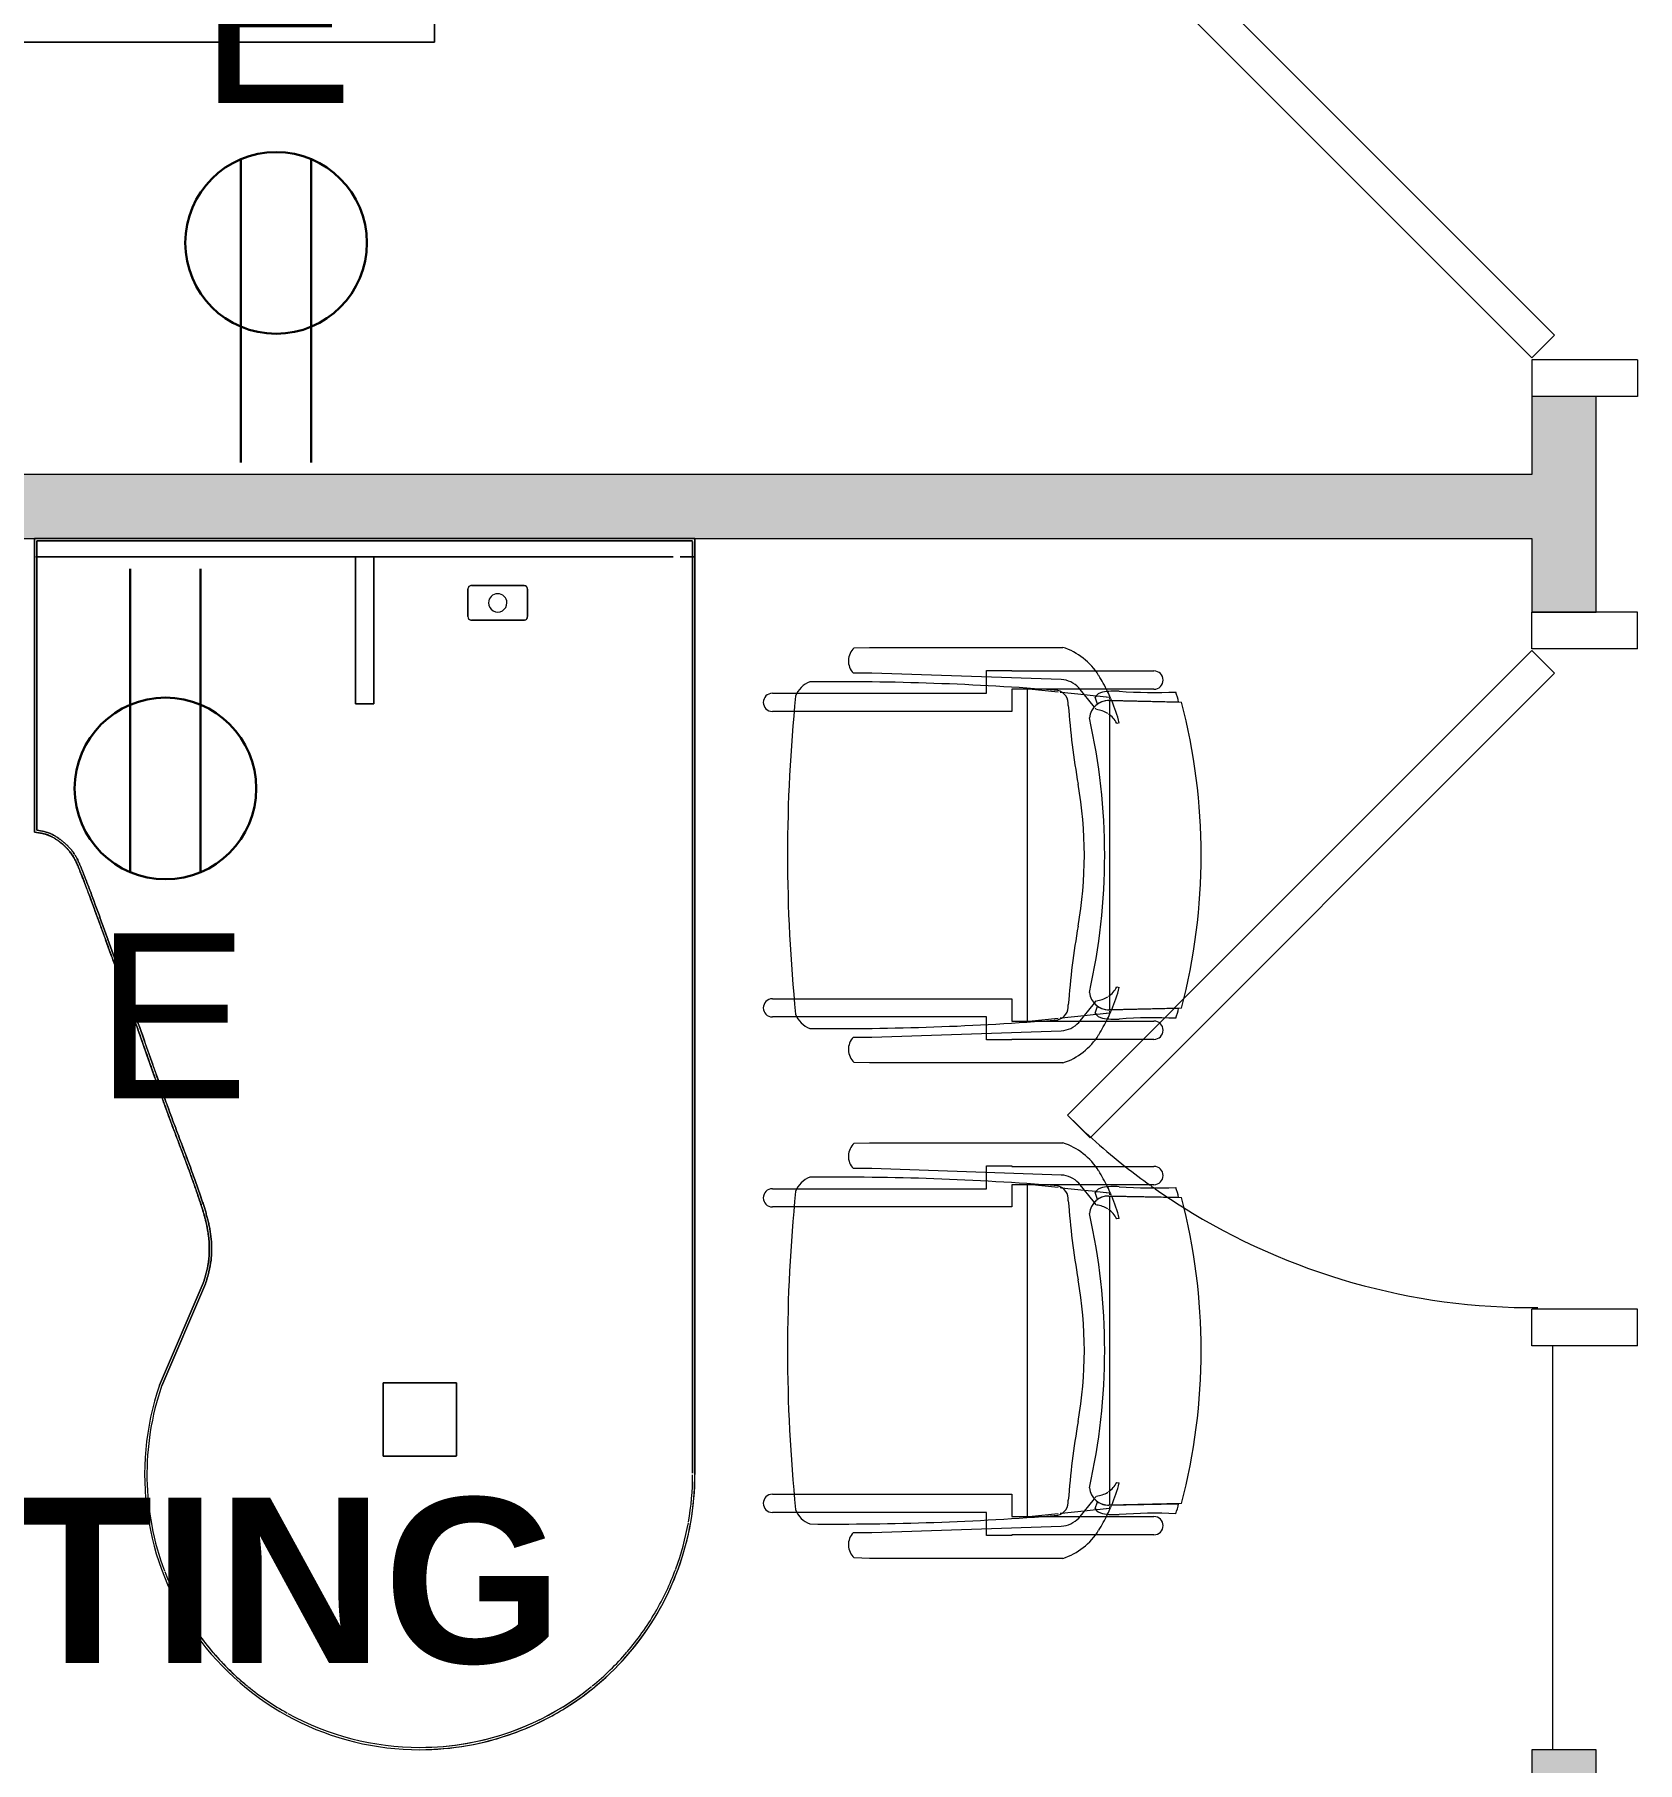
# Model space of a CAD drawing. Header units: inches. Extents: x 385 to 2249, y -1773 to -36.
# Drawn here: x 477.3 to 564.7, y -651.1 to -556.9 of the extents above; entities that cross this region are included whole.
import ezdxf

# ---------------------------------------------------------------- set-up
doc = ezdxf.new("R2010")
doc.units = ezdxf.units.IN
doc.header["$MEASUREMENT"] = 0
for name, color, linetype, lineweight in [('A-ANNO-NOTE', 131, 'Continuous', 30), ('A-AREA-IDEN', 2, 'Continuous', 9), ('A-DOOR', 31, 'Continuous', 13), ('A-DOOR-FRAM', 31, 'Continuous', 20), ('A-GLAZ', 151, 'Continuous', 13), ('A-WALL-PATT', 111, 'Continuous', 13), ('I-FURN', 30, 'Continuous', 9), ('I-FURN-PNLS', 30, 'Continuous', 9), ('I-WALL', 2, 'Continuous', 13)]:
    doc.layers.add(name, color=color, linetype=linetype, lineweight=lineweight)
doc.styles.add('Swis721 Lt BT', font='swissl.ttf', dxfattribs={"height": 9})
doc.styles.add('Swis721 Lt BT_B', font='', dxfattribs={"height": 9})
doc.styles.get('Swis721 Lt BT_B').set_extended_font_data('Swis721 Lt BT', bold=True)

# ---------------------------------------------------------------- blocks, each defined once
blk = doc.blocks.new('Single Flush - OTJ_SOLIDFLUSH_ALUM-V18-Level 6 POWER _ SIGNAL')
at = {"layer": 'A-DOOR', "color": 8, "lineweight": 20}
for p, q in [((-7.417, 27.073), (-8.654, 25.836)), ((-3.288, 22.944), (-7.417, 27.073)), ((-8.654, 25.836), (16.669, 0.513)), ((-2.399, 22.056), (-3.288, 22.944)), ((-2.13, 21.787), (-2.399, 22.056)), ((-1.103, 20.759), (-2.13, 21.787)), ((17.906, 1.75), (-1.103, 20.759)), ((16.669, 0.513), (17.906, 1.75))]:
    blk.add_line(p, q, dxfattribs=at)
at = {"layer": 'A-DOOR', "lineweight": 9}
for start, end in [(135, 141.79278), (141.79278, 144.45653), (145.00991, 147.85912), (144.52257, 145.00991), (147.85912, 180.5)]:
    blk.add_arc((17.906, 1.75), 35.812, start, end, dxfattribs=at)
at = {"layer": 'A-DOOR-FRAM', "color": 8}
for p, q in [((-20, -4), (-20, 1.75)), ((-20, 1.75), (-18, 1.75)), ((-18, -4), (-18, 1.75)), ((18, -4), (18, 1.75)), ((18, 1.75), (20, 1.75)), ((20, -4), (20, 1.75)), ((-20, -4), (-18, -4)), ((18, -4), (20, -4))]:
    blk.add_line(p, q, dxfattribs=at)
blk = doc.blocks.new('F-Haworth_Chair_X99-Seminar - X99 Seminar Chair with Glides-V19-Level 6 POWER _ SIGNAL')
at = {"layer": 'I-FURN'}
for p, q in [((-8.82, 9.436), (-8.82, 10.778)), ((-7.829, 10.778), (-7.829, 9.57)), ((7.829, 9.57), (7.829, 10.778)), ((8.82, 10.778), (8.82, 9.436)), ((-8.82, -0.893), (-8.82, 9.436)), ((-7.829, 9.57), (-7.829, -2.271)), ((7.829, -2.271), (7.829, 9.57)), ((8.82, 9.436), (8.82, -0.893)), ((-11.324, 5.482), (-11.295, 6.317)), ((-9.919, 6.365), (-9.919, 5.365)), ((9.919, 5.365), (9.919, 6.365)), ((11.295, 6.317), (11.324, 5.482)), ((-11.324, -5.058), (-11.324, 5.482)), ((-9.919, 5.365), (-9.567, -4.966)), ((9.567, -4.966), (9.919, 5.365)), ((11.324, 5.482), (11.324, -5.058)), ((-10.07, -0.893), (-9.705, -0.893)), ((-10.07, -2.271), (-10.07, -0.893)), ((-9.705, -0.893), (-9.197, -0.893)), ((-9.197, -0.893), (-8.82, -0.893)), ((8.82, -0.893), (9.197, -0.893)), ((9.197, -0.893), (9.705, -0.893)), ((9.705, -0.893), (10.07, -0.893)), ((10.07, -0.893), (10.07, -2.271)), ((-10.038, -2.271), (-10.07, -2.271)), ((-10.038, -4.991), (-10.038, -2.271)), ((-9.042, -2.271), (-9.042, -3.122)), ((-7.829, -2.271), (-9.042, -2.271)), ((9.042, -2.271), (7.829, -2.271)), ((9.042, -3.122), (9.042, -2.271)), ((10.038, -2.271), (10.038, -4.991)), ((10.07, -2.271), (10.038, -2.271)), ((-9.066, -3.197), (-9.074, -3.122)), ((-9.071, -3.122), (9.071, -3.122)), ((-8.898, -4.801), (-9.066, -3.197)), ((-9.042, -3.122), (-9.042, -3.429)), ((-9.042, -3.429), (-9.042, -3.624)), ((-9.042, -3.624), (-9.042, -5.987)), ((9.066, -3.197), (8.898, -4.801)), ((9.042, -3.429), (9.042, -3.122)), ((9.042, -3.624), (9.042, -3.429)), ((9.042, -5.987), (9.042, -3.624)), ((9.074, -3.122), (9.066, -3.197)), ((-10.038, -6.814), (-10.038, -4.995)), ((-8.878, -4.986), (-8.886, -4.91)), ((-8.748, -6.225), (-8.878, -4.986)), ((8.878, -4.986), (8.748, -6.225)), ((8.886, -4.91), (8.878, -4.986)), ((10.038, -4.995), (10.038, -6.814)), ((-9.126, -5.919), (-8.071, -6.772)), ((-9.042, -5.987), (-9.042, -7.403)), ((-8.681, -6.866), (-8.748, -6.225)), ((8.071, -6.772), (9.126, -5.919)), ((8.748, -6.225), (8.681, -6.866)), ((9.042, -7.403), (9.042, -5.987)), ((-10.038, -10.021), (-10.038, -6.814)), ((-9.042, -7.403), (-9.042, -10.021)), ((-8.676, -6.912), (-8.681, -6.866)), ((-8.623, -7.419), (-8.675, -6.917)), ((-8.604, -7.597), (-8.621, -7.429)), ((-8.61, -6.81), (-8.235, -6.946)), ((-8.03, -6.805), (-7.947, -6.872)), ((7.947, -6.872), (8.008, -6.822)), ((8.235, -6.946), (8.61, -6.81)), ((8.621, -7.429), (8.604, -7.597)), ((8.675, -6.917), (8.623, -7.419)), ((8.681, -6.866), (8.676, -6.912)), ((9.042, -10.021), (9.042, -7.403)), ((10.038, -6.814), (10.038, -10.021)), ((-8.488, -7.597), (-8.562, -7.597)), ((-8.423, -7.569), (-8.345, -11.369)), ((-8.342, -11.518), (-8.423, -7.569)), ((-7.645, -7.597), (-8.402, -7.597)), ((7.645, -7.597), (-7.645, -7.597)), ((-7.182, -7.994), (-7.207, -8.133)), ((7.207, -8.133), (7.182, -7.994)), ((8.402, -7.597), (7.645, -7.597)), ((8.423, -7.569), (8.342, -11.518)), ((8.345, -11.369), (8.423, -7.569)), ((8.562, -7.597), (8.488, -7.597))]:
    blk.add_line(p, q, dxfattribs=at)
for centre, radius, start, end in [((-8.324, 10.778), 0.495, 0, 180), ((8.324, 10.778), 0.495, 0, 180), ((-8.213, 8.279), 1.314, 110.04325, 159.95675), ((0, -75.008), 84.963, 84.14745, 95.85255), ((8.213, 8.279), 1.314, 20.04325, 69.95675), ((144.065, 7.322), 153.519, 179.47495, 184.52132), ((-144.065, 7.322), 153.519, 355.47868, 0.52505), ((-10.584, 5.679), 0.956, 45.89014, 138.10986), ((10.584, 5.679), 0.956, 41.89014, 134.10986), ((-7.872, -3.924), 3.634, 198.17893, 238.04781), ((-8.183, -4.904), 1.385, 182.80127, 227.10784), ((-8.236, -4.592), 0.763, 194.23375, 275.76625), ((-11.319, -48.077), 42.842, 79.97666, 85.76994), ((11.319, -48.077), 42.842, 94.23006, 100.02334), ((8.236, -4.592), 0.763, 264.23375, 345.76625), ((8.183, -4.904), 1.385, 312.89216, 357.19873), ((7.872, -3.924), 3.634, 301.95219, 341.82107), ((-7.37, -7.548), 1.054, 95.95537, 181.17861), ((0, 26.495), 33.832, 257.22846, 282.77154), ((0, 15.966), 22.194, 259.97666, 280.02334), ((7.37, -7.548), 1.054, 358.82139, 84.04463), ((-4.708, 1.148), 9.612, 238.04781, 243.99641), ((-5.201, -7.865), 3.739, 170.09358, 184.01435), ((-4.708, 1.148), 9.612, 243.99641, 246.49061), ((-8.28, -7.327), 0.613, 122.54268, 170.09358), ((-7.37, -7.548), 1.054, 145.20015, 181.17861), ((-6.554, -6.763), 1.382, 185.08783, 212.4248), ((6.554, -6.763), 1.382, 327.5752, 354.91217), ((7.37, -7.548), 1.054, 358.82139, 34.79985), ((4.708, 1.148), 9.612, 293.50939, 296.00359), ((8.28, -7.327), 0.613, 9.90642, 57.45732), ((5.201, -7.865), 3.739, 355.98565, 9.90642), ((4.708, 1.148), 9.612, 296.00359, 301.95219), ((-36.062, -10.03), 27.198, 357.48818, 4.01435), ((-4.708, 1.148), 9.612, 246.63933, 247.07299), ((-4.708, 1.148), 9.612, 247.2631, 254.93341), ((-6.554, -6.763), 1.382, 214.01874, 242.94966), ((6.554, -6.763), 1.382, 297.05034, 311.5158), ((4.708, 1.148), 9.612, 285.06659, 292.7369), ((6.554, -6.763), 1.382, 311.5158, 325.98126), ((4.708, 1.148), 9.612, 292.92701, 293.36067), ((36.062, -10.03), 27.198, 175.98565, 182.51182), ((-9.54, -10.021), 0.498, 180, 0), ((9.54, -10.021), 0.498, 180, 0), ((0.002, 20.729), 33.165, 254.44776, 255.42343), ((-0.002, 20.729), 33.165, 284.57657, 285.55224), ((0.001, 20.292), 32.885, 255.30403, 284.69254)]:
    blk.add_arc(centre, radius, start, end, dxfattribs=at)
blk = doc.blocks.new('Zira Wksta 11 - Type 2-V20-Level 6 POWER _ SIGNAL')
at = {"layer": 'I-FURN'}
for p, q in [((-46, 17), (-50, 17)), ((-50, 17), (-50, 13)), ((-50, 13), (-50, 17)), ((-50, 17), (-46, 17)), ((-46, 13), (-46, 17)), ((-46, 17), (-46, 13)), ((-49.977, 13), (-46, 13)), ((-46, 13), (-49.977, 13)), ((-2.75, 12.375), (-4.25, 12.375)), ((-4.25, 12.375), (-2.75, 12.375)), ((-4.437, 12.188), (-4.437, 9.313)), ((-4.437, 9.313), (-4.437, 12.188)), ((-2.562, 9.313), (-2.562, 12.188)), ((-2.562, 12.188), (-2.562, 9.313)), ((-4.25, 9.125), (-2.75, 9.125)), ((-2.75, 9.125), (-4.25, 9.125))]:
    blk.add_line(p, q, dxfattribs=at)
for centre, radius, start, end in [((-4.25, 12.188), 0.188, 90, 180), ((-4.25, 12.188), 0.188, 90, 165), ((-2.75, 12.188), 0.187, 0, 90), ((-2.75, 12.188), 0.187, 75, 90), ((-2.75, 12.188), 0.188, 60, 75), ((-2.75, 12.188), 0.188, 45, 60), ((-2.75, 12.188), 0.188, 30, 45), ((-2.75, 12.188), 0.188, 15, 30), ((-4.25, 12.188), 0.188, 165, 180), ((-2.75, 12.188), 0.188, 0, 15), ((-3.5, 10.75), 0.5, 90, 270), ((-3.5, 10.75), 0.5, 90, 270), ((-3.5, 10.75), 0.5, 270, 90), ((-3.5, 10.75), 0.5, 270, 90), ((-4.25, 9.313), 0.188, 180, 270), ((-4.25, 9.313), 0.187, 180, 195), ((-4.25, 9.313), 0.188, 195, 270), ((-2.75, 9.313), 0.187, 270, 0), ((-2.75, 9.313), 0.187, 270, 285), ((-2.75, 9.313), 0.187, 285, 300), ((-2.75, 9.313), 0.187, 300, 315), ((-2.75, 9.313), 0.188, 315, 330), ((-2.75, 9.313), 0.188, 330, 345), ((-2.75, 9.313), 0.187, 345, 0)]:
    blk.add_arc(centre, radius, start, end, dxfattribs=at)
at = {"layer": 'I-FURN-PNLS'}
for p, q in [((0, 38.215), (0, 36)), ((0, 36), (-16, 36)), ((0, 36), (-16, 36)), ((-16, 36), (0, 36)), ((-0.125, 35.875), (-15.887, 35.875)), ((-15.887, 35.875), (-0.125, 35.875)), ((0, 36), (-1, 36)), ((-1, 36), (-1, 35.95)), ((-1, 35.95), (-1, 36)), ((-1, 36), (0, 36)), ((-1, 35.876), (-1, 1.19)), ((-1, 18.5), (-1, 35.876)), ((-0.125, 0.243), (-0.125, 35.875)), ((-0.125, 35.875), (-0.125, 0.243)), ((0, 0), (0, 36)), ((0, 36), (0, 0)), ((0, 0), (0, 36)), ((0, 36), (0, 0)), ((-40.572, 26.805), (-46.142, 29.191)), ((-40.572, 26.805), (-46.142, 29.191)), ((-46.142, 29.191), (-40.572, 26.805)), ((-29.116, 29.529), (-29.116, 29.529)), ((-40.617, 26.689), (-46.163, 29.064)), ((-46.163, 29.064), (-40.617, 26.689)), ((-1, 18.5), (-9, 18.5)), ((-9, 18.5), (-9, 17.5)), ((-9, 17.5), (-9, 18.5)), ((-9, 18.5), (-1, 18.5)), ((-1, 17.5), (-1, 18.5)), ((-1, 18.5), (-1, 17.5)), ((-1, 17.5), (-1, 18.5)), ((-9, 17.5), (-1, 17.5)), ((-1, 17.5), (-9, 17.5)), ((-1, 1.19), (-1, 17.5)), ((-51, 0), (0, 0)), ((-51, 0), (0, 0)), ((0, 0), (-51, 0)), ((-50.925, 0.125), (-0.156, 0.125)), ((-0.156, 0.125), (-50.925, 0.125)), ((-1, 0.8), (-1, 0.123)), ((-1, 0.123), (-1, 0.8)), ((-1, 0.123), (-1, 0)), ((-1, 0), (-1, 0.123)), ((-1, 0), (0, 0)), ((0, 0), (-1, 0)), ((-0.125, 0.125), (-0.125, 0.243)), ((-0.125, 0.243), (-0.125, 0.125))]:
    blk.add_line(p, q, dxfattribs=at)
for radius, start, end in [(15, 71.10132, 180), (15, 71.10132, 180), (15, 71.10132, 180), (14.875, 100.84691, 110.7123), (14.875, 100.84691, 110.7123), (14.875, 90.91582, 100.81406), (14.875, 90.91582, 100.81406), (14.875, 81.01758, 90.90482), (14.875, 81.01758, 90.90482), (14.875, 71.11934, 80.96267), (14.875, 71.11934, 80.96267), (14.875, 110.83658, 120.61055), (14.875, 110.83658, 120.61055), (14.875, 120.83877, 130.79736), (14.875, 120.83877, 130.50879), (14.875, 130.86434, 140.84118), (14.875, 130.86434, 140.40703), (14.875, 130.50879, 130.79736), (14.875, 140.93372, 150.9467), (14.875, 140.93372, 150.9467), (14.875, 140.40703, 140.84118), (14.875, 151.09337, 180), (14.875, 151.09337, 180), (15, 180, 270), (15, 180, 270), (15, 180, 200), (14.875, 180, 190), (14.875, 180, 219.00739), (14.875, 190, 219.00739), (15, 200, 210), (15, 210, 220), (14.875, 219.20513, 229.3523), (14.875, 219.20513, 229.3523), (15, 220, 240), (14.875, 229.46559, 239.55839), (14.875, 229.46559, 239.55839), (14.875, 239.63545, 249.7026), (14.875, 239.63545, 249.7026), (15, 240, 250), (14.875, 249.76137, 259.815), (14.875, 249.76137, 259.815), (15, 250, 270), (14.875, 260, 269.91018), (14.875, 260, 269.91018)]:
    blk.add_arc((-51, 15), radius, start, end, dxfattribs=at)
for points, knots in [([(-16, 36), (-16.014, 35.849), (-16.048, 35.634), (-16.111, 35.404), (-16.153, 35.278), (-16.188, 35.187), (-16.227, 35.099), (-16.286, 34.984), (-16.37, 34.849), (-16.46, 34.723), (-16.522, 34.641), (-16.557, 34.595), (-16.591, 34.55), (-16.634, 34.497), (-16.702, 34.416), (-16.788, 34.323), (-16.875, 34.239), (-16.945, 34.175), (-16.998, 34.129), (-17.05, 34.085), (-17.119, 34.031), (-17.206, 33.969), (-17.312, 33.902), (-17.401, 33.849), (-17.474, 33.808), (-17.547, 33.769), (-17.639, 33.725), (-17.752, 33.675), (-17.868, 33.624), (-17.987, 33.574), (-18.108, 33.525), (-18.233, 33.476), (-18.488, 33.376), (-18.895, 33.217), (-19.48, 32.997), (-20.103, 32.767), (-20.757, 32.528), (-21.436, 32.281), (-22.135, 32.026), (-22.85, 31.766), (-23.578, 31.503), (-24.313, 31.236), (-25.3, 30.881), (-26.287, 30.527), (-27.26, 30.183), (-27.979, 29.93), (-28.687, 29.681), (-29.382, 29.436), (-30.061, 29.195), (-30.724, 28.958), (-31.368, 28.724), (-31.991, 28.494), (-32.595, 28.265), (-33.196, 28.037), (-33.806, 27.806), (-34.441, 27.57), (-35.002, 27.369), (-35.478, 27.202), (-35.787, 27.096), (-36.043, 27.01), (-36.239, 26.943), (-36.44, 26.877), (-36.645, 26.816), (-36.855, 26.756), (-37.069, 26.696), (-37.288, 26.641), (-37.511, 26.595), (-37.739, 26.555), (-37.972, 26.519), (-38.21, 26.491), (-38.452, 26.476), (-38.7, 26.472), (-39.036, 26.476), (-39.469, 26.515), (-40.008, 26.628), (-40.382, 26.739), (-40.572, 26.805)], [0, 0, 0, 0, 0.013514, 0.02027, 0.023649, 0.027027, 0.030405, 0.033784, 0.040541, 0.047297, 0.050676, 0.052365, 0.054054, 0.057432, 0.060811, 0.067568, 0.074324, 0.077703, 0.081081, 0.084459, 0.087838, 0.094595, 0.101351, 0.108108, 0.111486, 0.114865, 0.121622, 0.128378, 0.135135, 0.141892, 0.148649, 0.155405, 0.162162, 0.189189, 0.216216, 0.243243, 0.27027, 0.297297, 0.324324, 0.351351, 0.378378, 0.405405, 0.432432, 0.486486, 0.513514, 0.540541, 0.567568, 0.594595, 0.621622, 0.648649, 0.675676, 0.702703, 0.72973, 0.756757, 0.783784, 0.810811, 0.837838, 0.851351, 0.864865, 0.871622, 0.878378, 0.885135, 0.891892, 0.898649, 0.905405, 0.912162, 0.918919, 0.925676, 0.932432, 0.939189, 0.945946, 0.952703, 0.959459, 0.972973, 0.986486, 1, 1, 1, 1]), ([(-16.68, 34.442), (-16.674, 34.449), (-16.65, 34.477), (-16.61, 34.525), (-16.569, 34.578), (-16.536, 34.623), (-16.502, 34.668), (-16.442, 34.75), (-16.355, 34.874), (-16.274, 35.007), (-16.217, 35.119), (-16.179, 35.206), (-16.146, 35.296), (-16.105, 35.419), (-16.046, 35.644), (-16.013, 35.853), (-16, 36)], [-0.06054761, -0.06054761, -0.06054761, -0.06054761, -0.05921053, -0.05592105, -0.05263158, -0.05098684, -0.04934211, -0.04605263, -0.03947368, -0.03289474, -0.02960526, -0.02631579, -0.02302632, -0.01973684, -0.01315789, 0, 0, 0, 0]), ([(-16.197, 35.166), (-16.195, 35.17), (-16.178, 35.209), (-16.136, 35.319), (-16.057, 35.579), (-16.016, 35.826), (-16, 36)], [-0.02784085, -0.02784085, -0.02784085, -0.02784085, -0.02734644, -0.02343981, -0.01562654, 0, 0, 0, 0]), ([(-16.086, 35.107), (-16.083, 35.115), (-16.063, 35.16), (-16.017, 35.28), (-15.943, 35.518), (-15.908, 35.739), (-15.89, 35.876)], [-0.02817516, -0.02817516, -0.02817516, -0.02817516, -0.02734644, -0.02343981, -0.01562654, -0.00333187, -0.00333187, -0.00333187, -0.00333187]), ([(-15.887, 35.875), (-15.904, 35.736), (-15.945, 35.519), (-16.017, 35.28), (-16.063, 35.16), (-16.083, 35.115), (-16.086, 35.107)], [0.00332304, 0.00332304, 0.00332304, 0.00332304, 0.01562654, 0.02343981, 0.02734644, 0.02817516, 0.02817516, 0.02817516, 0.02817516]), ([(-16.194, 34.899), (-16.211, 34.871), (-16.269, 34.778), (-16.351, 34.662), (-16.433, 34.551), (-16.493, 34.472), (-16.555, 34.395), (-16.638, 34.3), (-16.744, 34.191), (-16.848, 34.094), (-16.932, 34.02), (-17.017, 33.951), (-17.114, 33.881), (-17.189, 33.832), (-17.223, 33.811)], [0.03584002, 0.03584002, 0.03584002, 0.03584002, 0.03906635, 0.04687962, 0.05078625, 0.05469289, 0.05859952, 0.06250615, 0.07031942, 0.07813269, 0.08203933, 0.08594596, 0.09375923, 0.09993766, 0.09993766, 0.09993766, 0.09993766]), ([(-17.223, 33.811), (-17.189, 33.832), (-17.114, 33.881), (-17.017, 33.951), (-16.932, 34.02), (-16.848, 34.094), (-16.744, 34.191), (-16.638, 34.3), (-16.555, 34.395), (-16.493, 34.472), (-16.433, 34.551), (-16.351, 34.662), (-16.269, 34.778), (-16.211, 34.871), (-16.194, 34.899)], [-0.09993766, -0.09993766, -0.09993766, -0.09993766, -0.09375923, -0.08594596, -0.08203933, -0.07813269, -0.07031942, -0.06250615, -0.05859952, -0.05469289, -0.05078625, -0.04687962, -0.03906635, -0.03584002, -0.03584002, -0.03584002, -0.03584002]), ([(-16.679, 34.443), (-16.65, 34.477), (-16.601, 34.536), (-16.533, 34.626), (-16.452, 34.735), (-16.365, 34.859), (-16.303, 34.96), (-16.281, 34.999)], [-0.06048085, -0.06048085, -0.06048085, -0.06048085, -0.05469289, -0.05078625, -0.04687962, -0.03906635, -0.03436187, -0.03436187, -0.03436187, -0.03436187]), ([(-16.086, 35.107), (-16.099, 35.078), (-16.133, 35.006), (-16.171, 34.938), (-16.194, 34.899)], [0.028175164, 0.028175164, 0.028175164, 0.028175164, 0.031253077, 0.035840023, 0.035840023, 0.035840023, 0.035840023]), ([(-16.194, 34.899), (-16.171, 34.938), (-16.133, 35.006), (-16.099, 35.078), (-16.086, 35.107)], [-0.035840023, -0.035840023, -0.035840023, -0.035840023, -0.031253077, -0.028175164, -0.028175164, -0.028175164, -0.028175164]), ([(-17.688, 33.704), (-17.647, 33.723), (-17.564, 33.761), (-17.44, 33.825), (-17.315, 33.9), (-17.193, 33.978), (-17.093, 34.051), (-17.012, 34.116), (-16.932, 34.186), (-16.841, 34.272), (-16.77, 34.344), (-16.739, 34.377)], [-0.12456702, -0.12456702, -0.12456702, -0.12456702, -0.11719904, -0.10938577, -0.1015725, -0.09375923, -0.08594596, -0.08203933, -0.07813269, -0.07031942, -0.06436475, -0.06436475, -0.06436475, -0.06436475]), ([(-17.688, 33.704), (-17.654, 33.719), (-17.584, 33.752), (-17.498, 33.795), (-17.427, 33.833), (-17.357, 33.875), (-17.27, 33.928), (-17.168, 33.996), (-17.083, 34.059), (-17.016, 34.113), (-16.948, 34.172), (-16.863, 34.25), (-16.787, 34.325), (-16.746, 34.369), (-16.739, 34.377)], [-0.12456461, -0.12456461, -0.12456461, -0.12456461, -0.11842105, -0.11184211, -0.10855263, -0.10526316, -0.09868421, -0.09210526, -0.08552632, -0.08223684, -0.07894737, -0.07236842, -0.06578947, -0.06434993, -0.06434993, -0.06434993, -0.06434993]), ([(-17.253, 33.792), (-17.294, 33.766), (-17.381, 33.715), (-17.512, 33.647), (-17.622, 33.596), (-17.71, 33.557), (-17.8, 33.516), (-17.918, 33.467), (-18.059, 33.41), (-18.25, 33.335), (-18.503, 33.235), (-18.926, 33.072), (-19.492, 32.859), (-20.219, 32.591), (-20.986, 32.311), (-21.533, 32.112), (-21.818, 32.009), (-21.834, 32.003)], [0.101749, 0.101749, 0.101749, 0.101749, 0.1093858, 0.117199, 0.1250123, 0.1289189, 0.1328256, 0.1406388, 0.1484521, 0.1562654, 0.1718919, 0.1875185, 0.2187715, 0.2500246, 0.2812777, 0.3125308, 0.3142903, 0.3142903, 0.3142903, 0.3142903]), ([(-21.834, 32.003), (-21.818, 32.009), (-21.533, 32.112), (-20.986, 32.311), (-20.219, 32.591), (-19.492, 32.859), (-18.926, 33.072), (-18.503, 33.235), (-18.25, 33.335), (-18.059, 33.41), (-17.918, 33.467), (-17.8, 33.516), (-17.71, 33.557), (-17.622, 33.596), (-17.512, 33.647), (-17.381, 33.715), (-17.294, 33.766), (-17.253, 33.792)], [-0.3142903, -0.3142903, -0.3142903, -0.3142903, -0.3125308, -0.2812777, -0.2500246, -0.2187715, -0.1875185, -0.1718919, -0.1562654, -0.1484521, -0.1406388, -0.1328256, -0.1289189, -0.1250123, -0.117199, -0.1093858, -0.101749, -0.101749, -0.101749, -0.101749]), ([(-21.83, 32.138), (-21.631, 32.21), (-21.21, 32.363), (-20.582, 32.592), (-19.953, 32.823), (-19.354, 33.044), (-18.886, 33.222), (-18.545, 33.353), (-18.387, 33.415), (-18.316, 33.443)], [-0.3125, -0.3125, -0.3125, -0.3125, -0.2894737, -0.2631579, -0.2368421, -0.2105263, -0.1842105, -0.1710526, -0.1597861, -0.1597861, -0.1597861, -0.1597861]), ([(-20.268, 32.707), (-20.02, 32.798), (-19.535, 32.977), (-19.084, 33.147), (-18.867, 33.229), (-18.867, 33.229)], [-0.25, -0.25, -0.25, -0.25, -0.21877154, -0.18751846, -0.1875, -0.1875, -0.1875, -0.1875]), ([(-18.865, 33.23), (-18.757, 33.271), (-18.574, 33.342), (-18.398, 33.411), (-18.324, 33.44)], [-0.18737705, -0.18737705, -0.18737705, -0.18737705, -0.17189192, -0.16020038, -0.16020038, -0.16020038, -0.16020038]), ([(-18.299, 33.45), (-18.292, 33.453), (-18.245, 33.472), (-18.157, 33.506), (-18.038, 33.553), (-17.94, 33.593), (-17.864, 33.625), (-17.807, 33.65), (-17.751, 33.676), (-17.714, 33.692), (-17.696, 33.701)], [-0.1588822, -0.1588822, -0.1588822, -0.1588822, -0.15789474, -0.15131579, -0.14473684, -0.13815789, -0.13486842, -0.13157895, -0.12828947, -0.125, -0.125, -0.125, -0.125]), ([(-18.297, 33.451), (-18.281, 33.457), (-18.216, 33.483), (-18.104, 33.527), (-17.965, 33.583), (-17.851, 33.631), (-17.761, 33.671), (-17.718, 33.691), (-17.696, 33.7)], [-0.15881843, -0.15881843, -0.15881843, -0.15881843, -0.15626539, -0.14845212, -0.14063885, -0.13282558, -0.12891894, -0.12501504, -0.12501504, -0.12501504, -0.12501504]), ([(-29.377, 29.438), (-29.245, 29.484), (-28.663, 29.689), (-27.837, 29.979), (-26.896, 30.311), (-25.944, 30.65), (-24.981, 30.995), (-24.022, 31.342), (-23.308, 31.6), (-22.604, 31.856), (-22.125, 32.03), (-21.88, 32.119), (-21.862, 32.126)], [-0.5944941, -0.5944941, -0.5944941, -0.5944941, -0.5789474, -0.5263158, -0.5, -0.4736842, -0.4210526, -0.3947368, -0.3684211, -0.3421053, -0.3157895, -0.313756, -0.313756, -0.313756, -0.313756]), ([(-40.617, 26.688), (-40.393, 26.611), (-39.956, 26.482), (-39.427, 26.385), (-39.017, 26.352), (-38.719, 26.346), (-38.427, 26.351), (-38.14, 26.372), (-37.861, 26.409), (-37.592, 26.452), (-37.325, 26.504), (-37.067, 26.568), (-36.817, 26.636), (-36.573, 26.705), (-36.334, 26.781), (-36.027, 26.884), (-35.657, 27.007), (-35.095, 27.203), (-34.177, 27.531), (-33.233, 27.889), (-32.309, 28.24), (-31.368, 28.593), (-30.117, 29.045), (-28.525, 29.606), (-26.862, 30.189), (-25.151, 30.801), (-23.459, 31.412), (-22.368, 31.809), (-21.847, 31.998)], [-1.0000985, -1.0000985, -1.0000985, -1.0000985, -0.9844719, -0.9688454, -0.9610321, -0.9532189, -0.9454056, -0.9375923, -0.929779, -0.9219658, -0.9141525, -0.9063392, -0.898526, -0.8907127, -0.8828994, -0.8750862, -0.8594596, -0.8438331, -0.81258, -0.7500739, -0.7188208, -0.6875677, -0.6250615, -0.5625554, -0.5000492, -0.4375431, -0.3750369, -0.3148154, -0.3148154, -0.3148154, -0.3148154]), ([(-23.502, 31.397), (-24.047, 31.2), (-25.17, 30.794), (-26.307, 30.388), (-26.884, 30.183), (-26.899, 30.178)], [0.3771138, 0.3771138, 0.3771138, 0.3771138, 0.4375431, 0.5000492, 0.5017108, 0.5017108, 0.5017108, 0.5017108]), ([(-25.189, 30.921), (-24.62, 31.125), (-24.05, 31.331), (-23.488, 31.535), (-23.488, 31.535)], [-0.43740219, -0.43740219, -0.43740219, -0.43740219, -0.37503693, -0.375, -0.375, -0.375, -0.375]), ([(-21.847, 31.998), (-22.368, 31.809), (-22.922, 31.607), (-23.483, 31.404), (-23.502, 31.397)], [0.31481536, 0.31481536, 0.31481536, 0.31481536, 0.37503693, 0.37711383, 0.37711383, 0.37711383, 0.37711383]), ([(-26.899, 30.178), (-27.446, 29.984), (-27.998, 29.791), (-28.538, 29.601), (-28.551, 29.596)], [0.50171075, 0.50171075, 0.50171075, 0.50171075, 0.56255539, 0.56400922, 0.56400922, 0.56400922, 0.56400922]), ([(-28.55, 29.729), (-28.009, 29.919), (-27.456, 30.113), (-26.895, 30.312), (-26.895, 30.312)], [-0.56236546, -0.56236546, -0.56236546, -0.56236546, -0.50004924, -0.5, -0.5, -0.5, -0.5]), ([(-26.892, 30.313), (-26.331, 30.512), (-25.762, 30.715), (-25.192, 30.92), (-25.192, 30.92)], [-0.49990934, -0.49990934, -0.49990934, -0.49990934, -0.43754308, -0.4375, -0.4375, -0.4375, -0.4375]), ([(-28.551, 29.596), (-29.08, 29.41), (-29.609, 29.224), (-30.122, 29.04), (-30.133, 29.037)], [0.56400922, 0.56400922, 0.56400922, 0.56400922, 0.62506154, 0.62630768, 0.62630768, 0.62630768, 0.62630768]), ([(-30.025, 29.208), (-29.9, 29.252), (-29.713, 29.319), (-29.524, 29.386), (-29.461, 29.408)], [-0.62026955, -0.62026955, -0.62026955, -0.62026955, -0.60526316, -0.59780568, -0.59780568, -0.59780568, -0.59780568]), ([(-29.374, 29.439), (-29.104, 29.534), (-28.83, 29.63), (-28.554, 29.728), (-28.553, 29.728)], [-0.59437892, -0.59437892, -0.59437892, -0.59437892, -0.56255539, -0.5625, -0.5625, -0.5625, -0.5625]), ([(-33.507, 27.919), (-33.451, 27.94), (-33.198, 28.036), (-32.753, 28.205), (-32.167, 28.427), (-31.567, 28.651), (-30.946, 28.878), (-30.467, 29.05), (-30.196, 29.147), (-30.142, 29.166)], [-0.7705012, -0.7705012, -0.7705012, -0.7705012, -0.7631579, -0.7368421, -0.7105263, -0.6842105, -0.6578947, -0.6315789, -0.625, -0.625, -0.625, -0.625]), ([(-33.044, 28.095), (-32.813, 28.183), (-32.352, 28.358), (-31.882, 28.534), (-31.64, 28.623), (-31.64, 28.624)], [-0.74987848, -0.74987848, -0.74987848, -0.74987848, -0.71882078, -0.6875677, -0.6875, -0.6875, -0.6875, -0.6875]), ([(-30.133, 29.037), (-30.637, 28.857), (-31.377, 28.59), (-32.309, 28.24), (-32.777, 28.062), (-33.016, 27.972), (-33.022, 27.969)], [0.6263077, 0.6263077, 0.6263077, 0.6263077, 0.6875677, 0.7188208, 0.7500739, 0.7509046, 0.7509046, 0.7509046, 0.7509046]), ([(-30.641, 28.988), (-30.477, 29.047), (-30.311, 29.106), (-30.143, 29.166), (-30.142, 29.166)], [-0.64534037, -0.64534037, -0.64534037, -0.64534037, -0.62506154, -0.625, -0.625, -0.625, -0.625]), ([(-33.022, 27.969), (-33.481, 27.795), (-34.184, 27.529), (-35.095, 27.203), (-35.657, 27.007), (-35.957, 26.907), (-36.112, 26.855), (-36.116, 26.854)], [0.7509046, 0.7509046, 0.7509046, 0.7509046, 0.81258, 0.8438331, 0.8594596, 0.8750862, 0.8755015, 0.8755015, 0.8755015, 0.8755015]), ([(-35.919, 27.051), (-35.868, 27.069), (-35.756, 27.106), (-35.525, 27.186), (-35.115, 27.329), (-34.771, 27.452), (-34.545, 27.534), (-34.533, 27.538)], [-0.86726671, -0.86726671, -0.86726671, -0.86726671, -0.86184211, -0.85526316, -0.84210526, -0.81578947, -0.81431678, -0.81431678, -0.81431678, -0.81431678]), ([(-35.9, 27.058), (-35.833, 27.08), (-35.621, 27.152), (-35.153, 27.315), (-34.774, 27.451), (-34.535, 27.538)], [-0.86656763, -0.86656763, -0.86656763, -0.86656763, -0.85945962, -0.84383308, -0.81438984, -0.81438984, -0.81438984, -0.81438984]), ([(-34.535, 27.538), (-34.52, 27.543), (-34.505, 27.549), (-34.489, 27.554), (-34.489, 27.554)], [-0.814389844, -0.814389844, -0.814389844, -0.814389844, -0.812580007, -0.8125, -0.8125, -0.8125, -0.8125]), ([(-34.315, 27.618), (-34.189, 27.664), (-33.916, 27.765), (-33.65, 27.865), (-33.507, 27.919)], [-0.80530142, -0.80530142, -0.80530142, -0.80530142, -0.78947368, -0.77050119, -0.77050119, -0.77050119, -0.77050119]), ([(-33.465, 27.935), (-33.325, 27.988), (-33.186, 28.041), (-33.047, 28.094), (-33.046, 28.094)], [-0.76865984, -0.76865984, -0.76865984, -0.76865984, -0.75007385, -0.75, -0.75, -0.75, -0.75]), ([(-38.149, 26.374), (-38.24, 26.365), (-38.43, 26.351), (-38.719, 26.346), (-39.017, 26.352), (-39.427, 26.385), (-39.956, 26.482), (-40.393, 26.611), (-40.617, 26.688)], [0.93780001, 0.93780001, 0.93780001, 0.93780001, 0.94540559, 0.95321885, 0.96103212, 0.96884539, 0.98447193, 1.00009847, 1.00009847, 1.00009847, 1.00009847]), ([(-40.572, 26.805), (-40.353, 26.729), (-39.924, 26.603), (-39.488, 26.524), (-39.263, 26.5), (-39.239, 26.497)], [-1, -1, -1, -1, -0.98447193, -0.96884539, -0.96698879, -0.96698879, -0.96698879, -0.96698879]), ([(-40.572, 26.805), (-40.387, 26.741), (-40.023, 26.631), (-39.577, 26.537), (-39.313, 26.504), (-39.222, 26.496)], [-1, -1, -1, -1, -0.98684211, -0.97368421, -0.96652412, -0.96652412, -0.96652412, -0.96652412]), ([(-39.239, 26.497), (-39.063, 26.48), (-38.813, 26.47), (-38.571, 26.473), (-38.498, 26.476)], [-0.96698879, -0.96698879, -0.96698879, -0.96698879, -0.95321885, -0.94719211, -0.94719211, -0.94719211, -0.94719211]), ([(-39.222, 26.496), (-39.145, 26.488), (-38.985, 26.477), (-38.748, 26.472), (-38.59, 26.473), (-38.512, 26.475)], [-0.96652412, -0.96652412, -0.96652412, -0.96652412, -0.96052632, -0.95394737, -0.94758081, -0.94758081, -0.94758081, -0.94758081]), ([(-38.512, 26.475), (-38.51, 26.476), (-38.427, 26.478), (-38.267, 26.487), (-38.038, 26.511), (-37.89, 26.532), (-37.818, 26.543)], [-0.94758081, -0.94758081, -0.94758081, -0.94758081, -0.94736842, -0.94078947, -0.93421053, -0.92796217, -0.92796217, -0.92796217, -0.92796217]), ([(-38.498, 26.476), (-38.476, 26.477), (-38.36, 26.481), (-38.245, 26.49), (-38.152, 26.499), (-38.151, 26.499)], [-0.947192107, -0.947192107, -0.947192107, -0.947192107, -0.945405585, -0.937592316, -0.9375, -0.9375, -0.9375, -0.9375]), ([(-36.116, 26.854), (-36.188, 26.83), (-36.338, 26.779), (-36.573, 26.705), (-36.817, 26.636), (-37.067, 26.568), (-37.325, 26.504), (-37.592, 26.452), (-37.861, 26.409), (-38.049, 26.384), (-38.146, 26.374), (-38.149, 26.374)], [0.87550154, 0.87550154, 0.87550154, 0.87550154, 0.88289943, 0.8907127, 0.89852597, 0.90633924, 0.91415251, 0.92196578, 0.92977905, 0.93759232, 0.93780001, 0.93780001, 0.93780001, 0.93780001]), ([(-38.147, 26.5), (-38.058, 26.509), (-37.93, 26.526), (-37.805, 26.545), (-37.768, 26.551)], [-0.93740934, -0.93740934, -0.93740934, -0.93740934, -0.92977905, -0.92648957, -0.92648957, -0.92648957, -0.92648957]), ([(-37.818, 26.543), (-37.815, 26.543), (-37.735, 26.556), (-37.583, 26.581), (-37.428, 26.612), (-37.347, 26.63), (-37.338, 26.632)], [-0.92796217, -0.92796217, -0.92796217, -0.92796217, -0.92763158, -0.92105263, -0.91447368, -0.91367108, -0.91367108, -0.91367108, -0.91367108]), ([(-37.768, 26.551), (-37.716, 26.559), (-37.6, 26.578), (-37.486, 26.6), (-37.422, 26.613)], [-0.92648957, -0.92648957, -0.92648957, -0.92648957, -0.92196578, -0.91622864, -0.91622864, -0.91622864, -0.91622864]), ([(-37.422, 26.613), (-37.399, 26.618), (-37.33, 26.633), (-37.262, 26.649), (-37.217, 26.66)], [-0.916228637, -0.916228637, -0.916228637, -0.916228637, -0.914152508, -0.909962057, -0.909962057, -0.909962057, -0.909962057]), ([(-37.338, 26.632), (-37.275, 26.646), (-37.157, 26.674), (-37.041, 26.705), (-36.988, 26.72)], [-0.91367108, -0.91367108, -0.91367108, -0.91367108, -0.90789474, -0.90283642, -0.90283642, -0.90283642, -0.90283642]), ([(-37.217, 26.66), (-37.177, 26.67), (-37.054, 26.701), (-36.907, 26.741), (-36.8, 26.771), (-36.774, 26.778)], [-0.90996206, -0.90996206, -0.90996206, -0.90996206, -0.90633924, -0.89852597, -0.89604125, -0.89604125, -0.89604125, -0.89604125]), ([(-36.988, 26.72), (-36.972, 26.724), (-36.886, 26.747), (-36.733, 26.79), (-36.531, 26.849), (-36.391, 26.894), (-36.318, 26.918), (-36.31, 26.921)], [-0.90283642, -0.90283642, -0.90283642, -0.90283642, -0.90131579, -0.89473684, -0.88815789, -0.88157895, -0.88074286, -0.88074286, -0.88074286, -0.88074286]), ([(-36.774, 26.778), (-36.719, 26.794), (-36.584, 26.833), (-36.439, 26.879), (-36.349, 26.908), (-36.336, 26.912)], [-0.89604125, -0.89604125, -0.89604125, -0.89604125, -0.8907127, -0.88289943, -0.88162253, -0.88162253, -0.88162253, -0.88162253]), ([(-36.336, 26.912), (-36.271, 26.934), (-36.206, 26.955), (-36.142, 26.977), (-36.141, 26.977)], [-0.88162253, -0.88162253, -0.88162253, -0.88162253, -0.875086162, -0.875, -0.875, -0.875, -0.875]), ([(-36.141, 26.977), (-36.078, 26.998), (-36.005, 27.023), (-35.934, 27.047), (-35.924, 27.05)], [-0.875, -0.875, -0.875, -0.875, -0.868421053, -0.867432831, -0.867432831, -0.867432831, -0.867432831])]:
    blk.add_open_spline(points, degree=3, knots=knots, dxfattribs=at)
for points in [[(-16.281, 34.999), (-16.266, 35.024), (-16.252, 35.05), (-16.239, 35.076)], [(-16.229, 35.097), (-16.218, 35.12), (-16.207, 35.143), (-16.197, 35.166)], [(-16.71, 34.409), (-16.7, 34.42), (-16.69, 34.431), (-16.679, 34.443)], [(-23.485, 31.536), (-22.934, 31.736), (-22.39, 31.934), (-21.86, 32.126)], [(-21.828, 32.138), (-21.289, 32.334), (-20.766, 32.524), (-20.27, 32.706)], [(-30.142, 29.166), (-30.102, 29.18), (-30.062, 29.195), (-30.022, 29.209)], [(-30.142, 29.166), (-30.103, 29.18), (-30.064, 29.194), (-30.025, 29.208)], [(-30.022, 29.209), (-29.836, 29.275), (-29.647, 29.342), (-29.458, 29.409)], [(-29.461, 29.408), (-29.433, 29.418), (-29.405, 29.428), (-29.377, 29.438)], [(-29.458, 29.409), (-29.43, 29.419), (-29.402, 29.429), (-29.374, 29.439)], [(-31.636, 28.625), (-31.396, 28.714), (-31.151, 28.803), (-30.902, 28.893)], [(-30.902, 28.893), (-30.816, 28.925), (-30.729, 28.956), (-30.641, 28.988)], [(-34.533, 27.538), (-34.46, 27.565), (-34.387, 27.591), (-34.315, 27.618)], [(-34.481, 27.557), (-34.423, 27.578), (-34.365, 27.6), (-34.307, 27.621)], [(-34.307, 27.621), (-34.031, 27.722), (-33.765, 27.822), (-33.503, 27.921)], [(-36.31, 26.921), (-36.283, 26.93), (-36.256, 26.939), (-36.23, 26.948)], [(-36.23, 26.948), (-36.2, 26.957), (-36.171, 26.967), (-36.141, 26.977)], [(-36.12, 26.984), (-36.054, 27.006), (-35.989, 27.028), (-35.924, 27.05)]]:
    blk.add_open_spline(points, degree=3, dxfattribs=at)
blk = doc.blocks.new('F-Haworth_Chair_X99-Seminar - X99 Seminar Chair with Glides-V21-Level 6 POWER _ SIGNAL')
at = {"layer": 'I-FURN'}
for p, q in [((-8.82, 9.436), (-8.82, 10.778)), ((-7.829, 10.778), (-7.829, 9.57)), ((7.829, 9.57), (7.829, 10.778)), ((8.82, 10.778), (8.82, 9.436)), ((-8.82, -0.893), (-8.82, 9.436)), ((-7.829, 9.57), (-7.829, -2.271)), ((7.829, -2.271), (7.829, 9.57)), ((8.82, 9.436), (8.82, -0.893)), ((-11.324, 5.482), (-11.295, 6.317)), ((-9.919, 6.365), (-9.919, 5.365)), ((9.919, 5.365), (9.919, 6.365)), ((11.295, 6.317), (11.324, 5.482)), ((-11.324, -5.058), (-11.324, 5.482)), ((-9.919, 5.365), (-9.567, -4.966)), ((9.567, -4.966), (9.919, 5.365)), ((11.324, 5.482), (11.324, -5.058)), ((-10.07, -0.893), (-9.705, -0.893)), ((-10.07, -2.271), (-10.07, -0.893)), ((-9.705, -0.893), (-9.197, -0.893)), ((-9.197, -0.893), (-8.82, -0.893)), ((8.82, -0.893), (9.197, -0.893)), ((9.197, -0.893), (9.705, -0.893)), ((9.705, -0.893), (10.07, -0.893)), ((10.07, -0.893), (10.07, -2.271)), ((-10.038, -2.271), (-10.07, -2.271)), ((-10.038, -4.991), (-10.038, -2.271)), ((-9.042, -2.271), (-9.042, -3.122)), ((-7.829, -2.271), (-9.042, -2.271)), ((9.042, -2.271), (7.829, -2.271)), ((9.042, -3.122), (9.042, -2.271)), ((10.038, -2.271), (10.038, -4.991)), ((10.07, -2.271), (10.038, -2.271)), ((-9.066, -3.197), (-9.074, -3.122)), ((-9.071, -3.122), (9.071, -3.122)), ((-8.898, -4.801), (-9.066, -3.197)), ((-9.042, -3.122), (-9.042, -3.429)), ((-9.042, -3.429), (-9.042, -3.624)), ((-9.042, -3.624), (-9.042, -5.987)), ((9.066, -3.197), (8.898, -4.801)), ((9.042, -3.429), (9.042, -3.122)), ((9.042, -3.624), (9.042, -3.429)), ((9.042, -5.987), (9.042, -3.624)), ((9.074, -3.122), (9.066, -3.197)), ((-10.038, -6.814), (-10.038, -4.995)), ((-8.878, -4.986), (-8.886, -4.91)), ((-8.748, -6.225), (-8.878, -4.986)), ((8.878, -4.986), (8.748, -6.225)), ((8.886, -4.91), (8.878, -4.986)), ((10.038, -4.995), (10.038, -6.814)), ((-9.126, -5.919), (-8.071, -6.772)), ((-9.042, -5.987), (-9.042, -7.403)), ((-8.681, -6.866), (-8.748, -6.225)), ((8.071, -6.772), (9.126, -5.919)), ((8.748, -6.225), (8.681, -6.866)), ((9.042, -7.403), (9.042, -5.987)), ((-10.038, -10.021), (-10.038, -6.814)), ((-9.042, -7.403), (-9.042, -10.021)), ((-8.676, -6.912), (-8.681, -6.866)), ((-8.623, -7.419), (-8.675, -6.917)), ((-8.604, -7.597), (-8.621, -7.429)), ((-8.61, -6.81), (-8.235, -6.946)), ((-8.03, -6.805), (-7.947, -6.872)), ((7.947, -6.872), (8.03, -6.805)), ((8.235, -6.946), (8.61, -6.81)), ((8.621, -7.429), (8.604, -7.597)), ((8.675, -6.917), (8.623, -7.419)), ((8.681, -6.866), (8.676, -6.912)), ((9.042, -10.021), (9.042, -7.403)), ((10.038, -6.814), (10.038, -10.021)), ((-8.488, -7.597), (-8.562, -7.597)), ((-8.423, -7.569), (-8.345, -11.369)), ((-8.342, -11.518), (-8.423, -7.569)), ((-7.645, -7.597), (-8.402, -7.597)), ((7.645, -7.597), (-7.645, -7.597)), ((-7.182, -7.994), (-7.207, -8.133)), ((7.207, -8.133), (7.182, -7.994)), ((8.402, -7.597), (7.645, -7.597)), ((8.423, -7.569), (8.342, -11.518)), ((8.345, -11.369), (8.423, -7.569)), ((8.562, -7.597), (8.488, -7.597))]:
    blk.add_line(p, q, dxfattribs=at)
for centre, radius, start, end in [((-8.324, 10.778), 0.495, 0, 180), ((8.324, 10.778), 0.495, 0, 180), ((-8.213, 8.279), 1.314, 110.04325, 159.95675), ((0, -75.008), 84.963, 84.14745, 95.85255), ((8.213, 8.279), 1.314, 20.04325, 69.95675), ((144.065, 7.322), 153.519, 179.47495, 184.52132), ((-144.065, 7.322), 153.519, 355.47868, 0.52505), ((-10.584, 5.679), 0.956, 45.89014, 138.10986), ((10.584, 5.679), 0.956, 41.89014, 134.10986), ((-7.872, -3.924), 3.634, 198.17893, 238.04781), ((-8.183, -4.904), 1.385, 182.80127, 227.10784), ((-8.236, -4.592), 0.763, 194.23375, 275.76625), ((-11.319, -48.077), 42.842, 79.97666, 85.76994), ((11.319, -48.077), 42.842, 94.23006, 100.02334), ((8.236, -4.592), 0.763, 264.23375, 345.76625), ((8.183, -4.904), 1.385, 312.89216, 357.19873), ((7.872, -3.924), 3.634, 301.95219, 341.82107), ((-7.37, -7.548), 1.054, 95.95537, 181.17861), ((0, 26.495), 33.832, 257.22846, 282.77154), ((0, 15.966), 22.194, 259.97666, 280.02334), ((7.37, -7.548), 1.054, 358.82139, 84.04463), ((-4.708, 1.148), 9.612, 238.04781, 243.99641), ((-5.201, -7.865), 3.739, 170.09358, 184.01435), ((-4.708, 1.148), 9.612, 243.99641, 246.49061), ((-8.28, -7.327), 0.613, 122.54268, 170.09358), ((-7.37, -7.548), 1.054, 145.20015, 181.17861), ((-6.554, -6.763), 1.382, 185.08783, 212.4248), ((6.554, -6.763), 1.382, 327.5752, 340.44672), ((6.554, -6.763), 1.382, 340.44672, 354.91217), ((7.37, -7.548), 1.054, 358.82139, 34.79985), ((4.708, 1.148), 9.612, 293.50939, 296.00359), ((8.28, -7.327), 0.613, 9.90642, 57.45732), ((5.201, -7.865), 3.739, 355.98565, 9.90642), ((4.708, 1.148), 9.612, 296.00359, 301.95219), ((-36.062, -10.03), 27.198, 357.48818, 4.01435), ((-4.708, 1.148), 9.612, 246.63933, 247.07299), ((-4.708, 1.148), 9.612, 247.2631, 254.93341), ((-6.554, -6.763), 1.382, 214.01874, 242.94966), ((6.554, -6.763), 1.382, 297.05034, 311.5158), ((4.708, 1.148), 9.612, 285.06659, 292.7369), ((6.554, -6.763), 1.382, 311.5158, 325.98126), ((4.708, 1.148), 9.612, 292.92701, 293.36067), ((36.062, -10.03), 27.198, 175.98565, 182.51182), ((-9.54, -10.021), 0.498, 180, 0), ((9.54, -10.021), 0.498, 180, 0), ((0.002, 20.729), 33.165, 254.44776, 255.42343), ((-0.002, 20.729), 33.165, 284.57657, 285.55224), ((0.001, 20.292), 32.885, 255.30403, 284.69254)]:
    blk.add_arc(centre, radius, start, end, dxfattribs=at)
blk = doc.blocks.new('Single Flush - OTJ_SOLIDFLUSH_ALUM-5070093-Level 6 POWER _ SIGNAL')
at = {"layer": 'A-DOOR', "color": 8, "lineweight": 20}
for p, q in [((-8.654, -25.836), (16.669, -0.513)), ((16.669, -0.513), (17.906, -1.75)), ((17.906, -1.75), (-7.417, -27.073)), ((-7.417, -27.073), (-8.654, -25.836))]:
    blk.add_line(p, q, dxfattribs=at)
at = {"layer": 'A-DOOR', "lineweight": 9}
blk.add_arc((17.906, -1.75), 35.812, 179.5, 225, dxfattribs=at)
at = {"layer": 'A-DOOR-FRAM', "color": 8}
for p, q in [((-20, 4), (-20, -1.75)), ((-20, 4), (-18, 4)), ((-18, 4), (-18, -1.75)), ((18, 4), (18, -1.75)), ((18, 4), (20, 4)), ((20, 4), (20, -1.75)), ((-20, -1.75), (-18, -1.75)), ((18, -1.75), (20, -1.75))]:
    blk.add_line(p, q, dxfattribs=at)
blk = doc.blocks.new('Frameless opening with glazing - 22_ x 84_-5661426-Level 6 POWER _ SIGNAL')
at = {"layer": 'A-GLAZ', "color": 8, "lineweight": 20}
blk.add_line((-12.5, -0.625), (9.5, -0.625), dxfattribs=at)
blk = doc.blocks.new('Room Tag - Room Name and Number-3379422-Level 6 POWER _ SIGNAL')
at = {"layer": 'A-AREA-IDEN'}
for p, q in [((-0.18806, -0.16357), (-0.18806, -0.00182)), ((-0.18806, -0.00182), (0.18694, -0.00182)), ((0.18694, -0.00182), (-0.18806, -0.00182)), ((-0.18806, -0.00182), (-0.18806, -0.16357)), ((0.18694, -0.00182), (0.18694, -0.16357)), ((0.18694, -0.16357), (0.18694, -0.00182)), ((0.18694, -0.16357), (-0.18806, -0.16357)), ((-0.18806, -0.16357), (0.18694, -0.16357))]:
    blk.add_line(p, q, dxfattribs=at)

msp = doc.modelspace()

# ---------------------------------------------------------------- hatches: boundary and pattern name
at = {"layer": 'A-WALL-PATT', "lineweight": 9}
h = msp.add_hatch(color=7, dxfattribs=at)
h.paths.add_polyline_path([(562.428, -580.861), (562.428, -576.611), (558.928, -576.611), (558.928, -580.861)], flags=0)
h.paths.add_polyline_path([(562.428, -514.611), (562.428, -401.389), (558.928, -401.389), (558.928, -514.611)], flags=0)
h.paths.add_polyline_path([(558.928, -343.389), (562.428, -343.389), (562.428, -337.139), (558.928, -337.139), (558.928, -339.566)], flags=0)
msp.add_hatch(color=7, dxfattribs=at).paths.add_polyline_path([(424.927, -584.361), (562.428, -584.361), (562.428, -580.861), (424.927, -580.861)], flags=0)
h = msp.add_hatch(color=7, dxfattribs=at)
h.paths.add_polyline_path([(562.428, -698.361), (562.428, -650.361), (558.928, -650.361), (558.928, -698.361)], flags=0)
h.paths.add_polyline_path([(562.428, -588.361), (562.428, -584.361), (558.928, -584.361), (558.928, -588.361)], flags=0)

# ---------------------------------------------------------------- linework, layer by layer
at = {"layer": 'A-ANNO-NOTE'}
for p, q in [((488.55, -580.208), (488.55, -563.681)), ((488.55, -580.208), (488.55, -563.681)), ((492.383, -580.208), (492.383, -563.681)), ((482.519, -586.014), (482.519, -602.541)), ((486.351, -586.014), (486.351, -602.541)), ((486.351, -586.014), (486.351, -602.541))]:
    msp.add_line(p, q, dxfattribs=at)
for centre in [(490.466, -568.246), (484.435, -597.977)]:
    msp.add_circle(centre, 4.95, dxfattribs=at)
at = {"layer": 'I-WALL', "color": 8, "lineweight": 20}
for p, q in [((558.928, -576.611), (558.928, -580.861)), ((562.428, -576.611), (558.928, -576.611)), ((562.428, -588.361), (562.428, -576.611)), ((558.928, -580.861), (424.927, -580.861)), ((424.927, -584.361), (558.928, -584.361)), ((558.928, -584.361), (558.928, -588.361)), ((558.928, -588.361), (562.428, -588.361)), ((562.428, -650.361), (558.928, -650.361)), ((558.928, -650.361), (558.928, -698.361)), ((562.428, -758.116), (562.428, -650.361))]:
    msp.add_line(p, q, dxfattribs=at)

# ---------------------------------------------------------------- block references
at = {"layer": 'A-AREA-IDEN', "xscale": 95.99999999999994, "yscale": 95.99999999999994, "zscale": 95.99999999999994}
msp.add_blockref('Room Tag - Room Name and Number-3379422-Level 6 POWER _ SIGNAL', (481.16, -541.608), dxfattribs=at)
at = {"layer": 'A-DOOR'}
for name, p, rotation in [('Single Flush - OTJ_SOLIDFLUSH_ALUM-5070093-Level 6 POWER _ SIGNAL', (560.678, -556.611), 269.9999999999999), ('Single Flush - OTJ_SOLIDFLUSH_ALUM-V18-Level 6 POWER _ SIGNAL', (560.678, -608.361), 89.99999999999991)]:
    msp.add_blockref(name, p, dxfattribs=dict(at, rotation=rotation))
at = {"layer": 'A-GLAZ', "rotation": 269.9999999999999}
msp.add_blockref('Frameless opening with glazing - 22_ x 84_-5661426-Level 6 POWER _ SIGNAL', (560.678, -640.861), dxfattribs=at)
at = {"layer": 'I-FURN'}
for name, p, rotation in [('Zira Wksta 11 - Type 2-V20-Level 6 POWER _ SIGNAL', (513.3, -584.361), 90.0000000000002), ('F-Haworth_Chair_X99-Seminar - X99 Seminar Chair with Glides-V19-Level 6 POWER _ SIGNAL', (528.3, -601.611), 90.00000000000031), ('F-Haworth_Chair_X99-Seminar - X99 Seminar Chair with Glides-V21-Level 6 POWER _ SIGNAL', (528.3, -628.611), 90.00000000000031)]:
    msp.add_blockref(name, p, dxfattribs=dict(at, rotation=rotation))

# ---------------------------------------------------------------- texts
at = {"layer": 'A-ANNO-NOTE', "lineweight": 9, "char_height": 9, "width": 9.393, "attachment_point": 1, "style": 'Swis721 Lt BT'}
for insert in [(486.286, -551.623), (480.603, -605.868)]:
    msp.add_mtext('E', dxfattribs=dict(at, insert=insert))
at = {"layer": 'A-AREA-IDEN', "insert": (447.42, -636.635), "char_height": 9, "width": 68.175, "attachment_point": 1, "style": 'Swis721 Lt BT_B'}
msp.add_mtext('EXISTING', dxfattribs=at)

doc.saveas('drawing.dxf')
